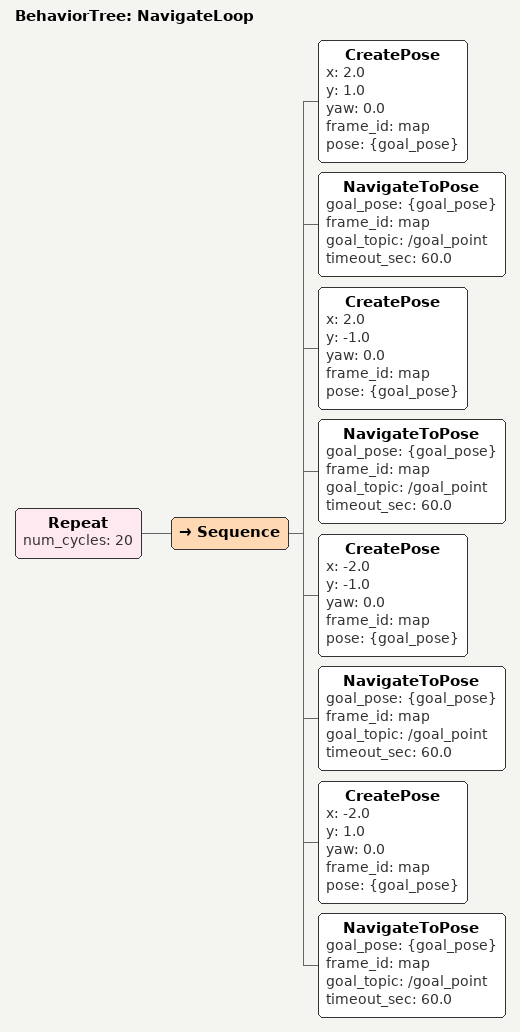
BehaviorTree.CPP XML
<root BTCPP_format="4">
  <!--
    Navigate through four waypoints in a loop, repeated 20 times.

    Each iteration visits the four points in sequence:
      P1 → P2 → P3 → P4
    Adjust x/y/yaw to match your map.
  -->
  <BehaviorTree ID="NavigateLoop">
    <Repeat num_cycles="20">
      <Sequence>
        <!-- Point 1 -->
        <CreatePose x="2.0"  y="1.0"  yaw="0.0" frame_id="map" pose="{goal_pose}" />
        <NavigateToPose goal_pose="{goal_pose}" frame_id="map" goal_topic="/goal_point" timeout_sec="60.0" />

        <!-- Point 2 -->
        <CreatePose x="2.0"  y="-1.0" yaw="0.0" frame_id="map" pose="{goal_pose}" />
        <NavigateToPose goal_pose="{goal_pose}" frame_id="map" goal_topic="/goal_point" timeout_sec="60.0" />

        <!-- Point 3 -->
        <CreatePose x="-2.0" y="-1.0" yaw="0.0" frame_id="map" pose="{goal_pose}" />
        <NavigateToPose goal_pose="{goal_pose}" frame_id="map" goal_topic="/goal_point" timeout_sec="60.0" />

        <!-- Point 4 -->
        <CreatePose x="-2.0" y="1.0"  yaw="0.0" frame_id="map" pose="{goal_pose}" />
        <NavigateToPose goal_pose="{goal_pose}" frame_id="map" goal_topic="/goal_point" timeout_sec="60.0" />
      </Sequence>
    </Repeat>
  </BehaviorTree>
</root>
